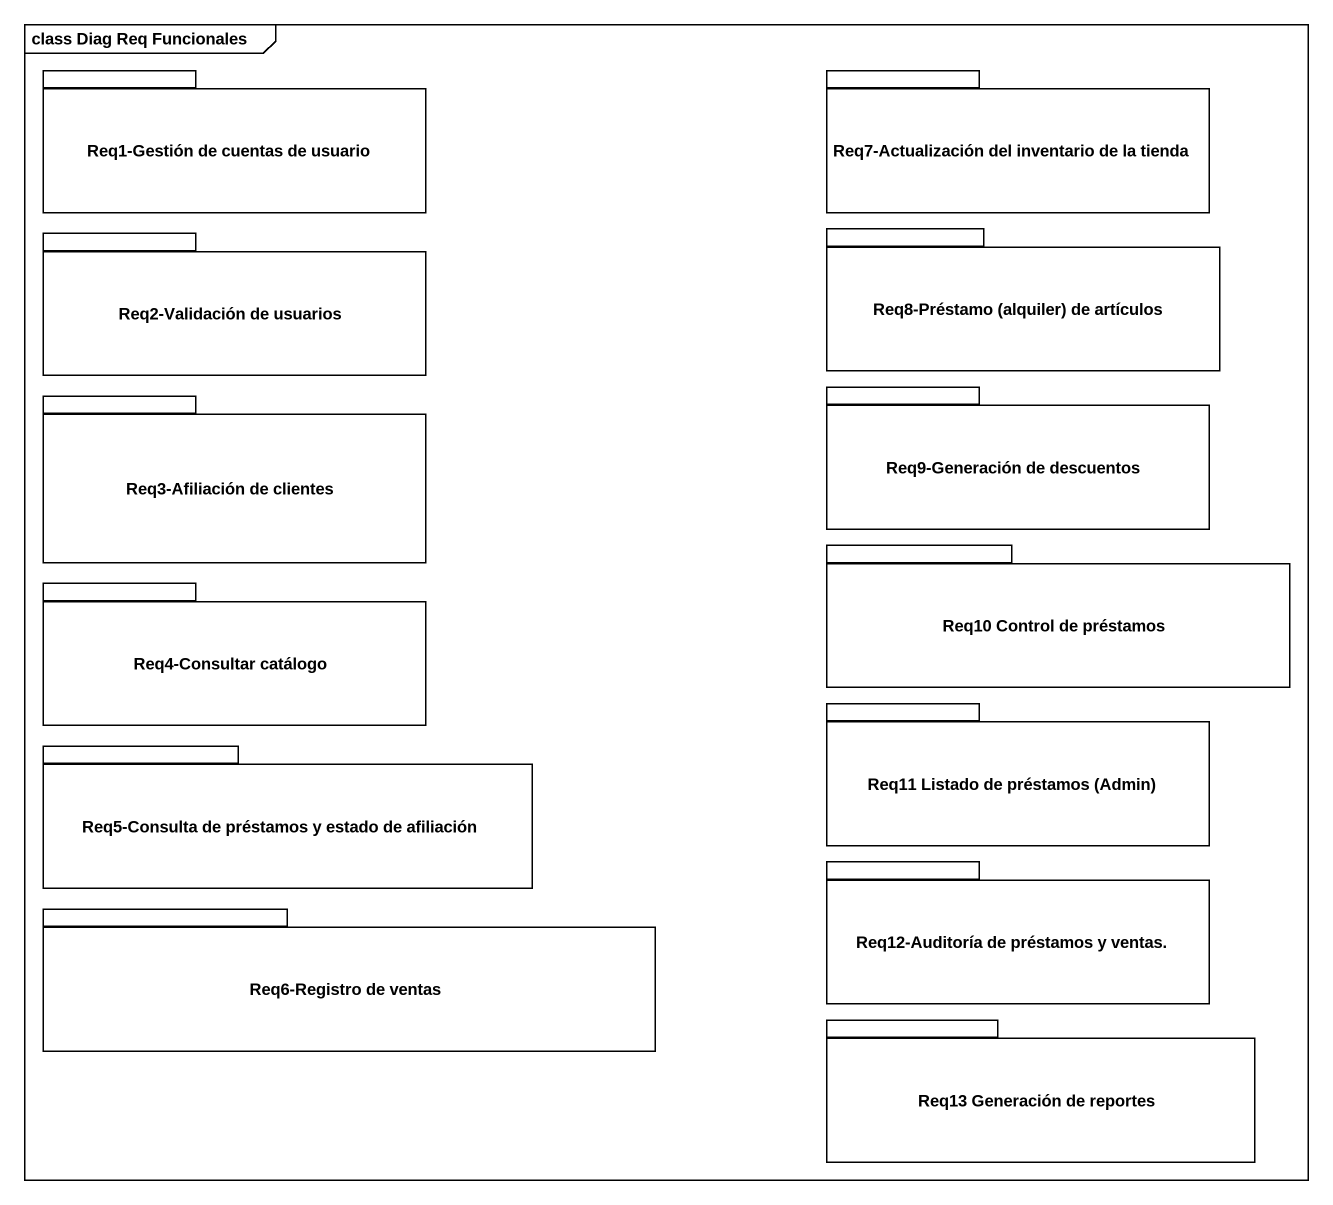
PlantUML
@startuml
mainframe class Diag Req Funcionales
package "Req1-Gestión de cuentas de usuario" as Req1_Gestión_de_cuentas_de {
}
package "Req7-Actualización del inventario de la tienda" as Req7_Actualización_del {
}
package "Req2-Validación de usuarios" as Req2_Validación_de_usuarios {
}
package "Req8-Préstamo (alquiler) de artículos" as Req8_Préstamo_alquiler_de {
}
package "Req3-Afiliación de clientes" as Req3_Afiliación_de_clientes {
}
package "Req9-Generación de descuentos" as Req9_Generación_de {
}
package "Req10 Control de préstamos" as Req10_Control_de_préstamos {
}
package "Req4-Consultar catálogo" as Req4_Consultar_catálogo {
}
package "Req5-Consulta de préstamos y estado de afiliación" as Req5_Consulta_de_préstamos {
}
package "Req11 Listado de préstamos (Admin)" as Req11_Listado_de_préstamos {
}
package "Req12-Auditoría de préstamos y ventas." as Req12_Auditoría_de {
}
package "Req6-Registro de ventas" as Req6_Registro_de_ventas {
}
package "Req13 Generación de reportes" as Req13_Generación_de_reportes {
}
@enduml
